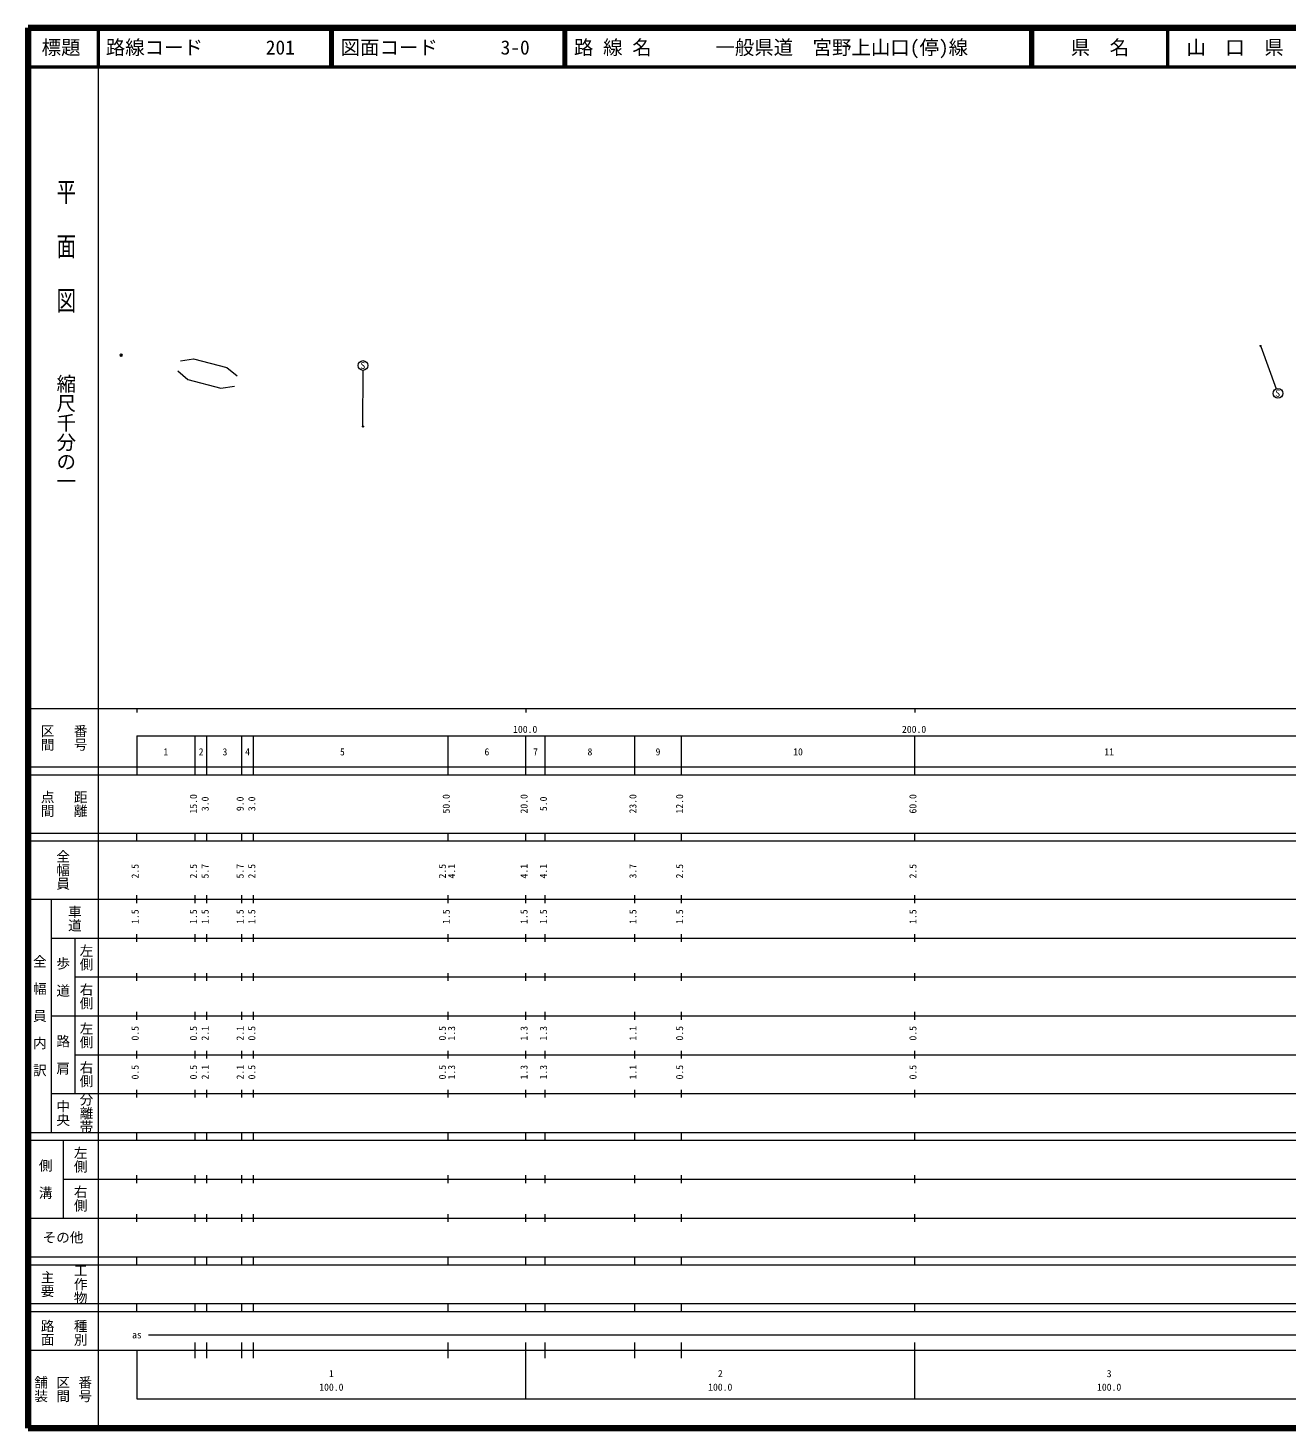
# Model space of a CAD drawing. Units: millimetres on the paper, with parts at other scales. Extents: x 40 to 680, y 20 to 380.
# Drawn here: x 40 to 363.7, y 20 to 380 of the extents above; entities that cross this region are included whole.
import ezdxf
from ezdxf.enums import TextEntityAlignment as Align

# ---------------------------------------------------------------- set-up
doc = ezdxf.new("R2010")
doc.units = ezdxf.units.MM
doc.header["$PDMODE"] = 32
doc.header["$PDSIZE"] = 0.5
for name, color, linetype, lineweight in [('M-BGD', 7, 'Continuous', 13), ('M-STR-STRC', 7, 'Continuous', 13), ('M-TTL', 2, 'Continuous', 140), ('M-TTL-BAND', 7, 'Continuous', 13), ('M-TTL-LINE', 7, 'Continuous', 50)]:
    doc.layers.add(name, color=color, linetype=linetype, lineweight=lineweight)
doc.layers.add('M-OTRS', color=6, linetype='Continuous')
doc.layers.add('M-TTL-TXT', color=7, linetype='Continuous')
doc.styles.add('@ＭＳ ゴシック', font='')
doc.styles.add('ＭＳ ゴシック', font='')
doc.styles.get('@ＭＳ ゴシック').set_extended_font_data('@MS Gothic')
doc.styles.get('ＭＳ ゴシック').set_extended_font_data('MS Gothic')

msp = doc.modelspace()

# ---------------------------------------------------------------- linework, layer by layer
at = {"layer": 'M-BGD'}
for points in [[(78.486, 291.811), (81.085, 289.643), (89.6, 287.414), (93.073, 287.938)], [(79.215, 294.416), (82.584, 294.936), (91.099, 292.707), (93.791, 290.544)]]:
    msp.add_lwpolyline(points, dxfattribs=at)
at = {"layer": 'M-OTRS'}
msp.add_point((63.962, 295.853), dxfattribs=at)
at = {"layer": 'M-STR-STRC'}
for p, q in [((356.962, 298.299), (356.895, 298.217)), ((356.972, 298.126), (360.974, 287.215)), ((126.134, 277.675), (126.143, 291.96)), ((126.094, 277.494), (126.164, 277.575))]:
    msp.add_line(p, q, dxfattribs=at)
for centre, radius in [((356.924, 298.258), 0.14), ((356.924, 298.258), 0.11), ((356.924, 298.258), 0.0802), ((356.924, 298.258), 0.0501), ((356.924, 298.258), 0.02), ((126.134, 293.21), 1.25), ((361.409, 286.043), 1.25), ((126.134, 277.535), 0.14), ((126.134, 277.535), 0.11), ((126.134, 277.535), 0.0802), ((126.134, 277.535), 0.0501), ((126.134, 277.535), 0.02)]:
    msp.add_circle(centre, radius, dxfattribs=at)
at = {"layer": 'M-TTL'}
for p, q in [((40, 380), (40, 20)), ((680, 380), (40, 380)), ((40, 20), (680, 20))]:
    msp.add_line(p, q, dxfattribs=at)
at = {"layer": 'M-TTL-BAND'}
for p, q in [((58, 370), (58, 20)), ((40, 205), (579, 205)), ((68, 205), (68, 204)), ((168, 205), (168, 204)), ((268, 205), (268, 204)), ((68, 198), (579, 198)), ((68, 198), (68, 188)), ((83, 188), (83, 198)), ((86, 188), (86, 198)), ((95, 188), (95, 198)), ((98, 188), (98, 198)), ((148, 188), (148, 198)), ((168, 188), (168, 198)), ((173, 188), (173, 198)), ((196, 188), (196, 198)), ((208, 188), (208, 198)), ((268, 188), (268, 198)), ((40, 190), (579, 190)), ((40, 188), (579, 188)), ((40, 173), (579, 173)), ((68, 171), (68, 173)), ((83, 171), (83, 173)), ((86, 171), (86, 173)), ((95, 171), (95, 173)), ((98, 171), (98, 173)), ((148, 171), (148, 173)), ((168, 171), (168, 173)), ((173, 171), (173, 173)), ((196, 171), (196, 173)), ((208, 171), (208, 173)), ((268, 171), (268, 173)), ((40, 171), (579, 171)), ((40, 156), (579, 156)), ((46, 96), (46, 156)), ((68, 155), (68, 157)), ((83, 155), (83, 157)), ((86, 155), (86, 157)), ((95, 155), (95, 157)), ((98, 155), (98, 157)), ((148, 155), (148, 157)), ((168, 155), (168, 157)), ((173, 155), (173, 157)), ((196, 155), (196, 157)), ((208, 155), (208, 157)), ((268, 155), (268, 157)), ((46, 146), (579, 146)), ((52, 146), (52, 106)), ((68, 145), (68, 147)), ((83, 145), (83, 147)), ((86, 145), (86, 147)), ((95, 145), (95, 147)), ((98, 145), (98, 147)), ((148, 145), (148, 147)), ((168, 145), (168, 147)), ((173, 145), (173, 147)), ((196, 145), (196, 147)), ((208, 145), (208, 147)), ((268, 145), (268, 147)), ((68, 135), (68, 137)), ((83, 135), (83, 137)), ((86, 135), (86, 137)), ((95, 135), (95, 137)), ((98, 135), (98, 137)), ((148, 135), (148, 137)), ((168, 135), (168, 137)), ((173, 135), (173, 137)), ((196, 135), (196, 137)), ((208, 135), (208, 137)), ((268, 135), (268, 137)), ((52, 136), (579, 136)), ((46, 126), (579, 126)), ((68, 125), (68, 127)), ((83, 125), (83, 127)), ((86, 125), (86, 127)), ((95, 125), (95, 127)), ((98, 125), (98, 127)), ((148, 125), (148, 127)), ((168, 125), (168, 127)), ((173, 125), (173, 127)), ((196, 125), (196, 127)), ((208, 125), (208, 127)), ((268, 125), (268, 127)), ((52, 116), (579, 116)), ((68, 115), (68, 117)), ((83, 115), (83, 117)), ((86, 115), (86, 117)), ((95, 115), (95, 117)), ((98, 115), (98, 117)), ((148, 115), (148, 117)), ((168, 115), (168, 117)), ((173, 115), (173, 117)), ((196, 115), (196, 117)), ((208, 115), (208, 117)), ((268, 115), (268, 117)), ((46, 106), (579, 106)), ((68, 105), (68, 107)), ((83, 105), (83, 107)), ((86, 105), (86, 107)), ((95, 105), (95, 107)), ((98, 105), (98, 107)), ((148, 105), (148, 107)), ((168, 105), (168, 107)), ((173, 105), (173, 107)), ((196, 105), (196, 107)), ((208, 105), (208, 107)), ((268, 105), (268, 107)), ((40, 96), (579, 96)), ((40, 94), (579, 94)), ((49, 94), (49, 74)), ((68, 94), (68, 96)), ((83, 94), (83, 96)), ((86, 94), (86, 96)), ((95, 94), (95, 96)), ((98, 94), (98, 96)), ((148, 94), (148, 96)), ((168, 94), (168, 96)), ((173, 94), (173, 96)), ((196, 94), (196, 96)), ((208, 94), (208, 96)), ((268, 94), (268, 96)), ((49, 84), (579, 84)), ((68, 83), (68, 85)), ((83, 83), (83, 85)), ((86, 83), (86, 85)), ((95, 83), (95, 85)), ((98, 83), (98, 85)), ((148, 83), (148, 85)), ((168, 83), (168, 85)), ((173, 83), (173, 85)), ((196, 83), (196, 85)), ((208, 83), (208, 85)), ((268, 83), (268, 85)), ((40, 74), (579, 74)), ((68, 73), (68, 75)), ((83, 73), (83, 75)), ((86, 73), (86, 75)), ((95, 73), (95, 75)), ((98, 73), (98, 75)), ((148, 73), (148, 75)), ((168, 73), (168, 75)), ((173, 73), (173, 75)), ((196, 73), (196, 75)), ((208, 73), (208, 75)), ((268, 73), (268, 75)), ((40, 64), (579, 64)), ((40, 62), (579, 62)), ((68, 62), (68, 64)), ((83, 62), (83, 64)), ((86, 62), (86, 64)), ((95, 62), (95, 64)), ((98, 62), (98, 64)), ((148, 62), (148, 64)), ((168, 62), (168, 64)), ((173, 62), (173, 64)), ((196, 62), (196, 64)), ((208, 62), (208, 64)), ((268, 62), (268, 64)), ((40, 52), (579, 52)), ((68, 50), (68, 52)), ((83, 50), (83, 52)), ((86, 50), (86, 52)), ((95, 50), (95, 52)), ((98, 50), (98, 52)), ((148, 50), (148, 52)), ((168, 50), (168, 52)), ((173, 50), (173, 52)), ((196, 50), (196, 52)), ((208, 50), (208, 52)), ((268, 50), (268, 52)), ((40, 50), (579, 50)), ((71, 44), (565, 44)), ((40, 40), (579, 40)), ((68, 40), (68, 27.5)), ((83, 38), (83, 42)), ((86, 38), (86, 42)), ((95, 38), (95, 42)), ((98, 38), (98, 42)), ((148, 38), (148, 42)), ((168, 27.5), (168, 42)), ((173, 38), (173, 42)), ((196, 38), (196, 42)), ((208, 38), (208, 42)), ((268, 27.5), (268, 42)), ((68, 27.5), (579, 27.5))]:
    msp.add_line(p, q, dxfattribs=at)
at = {"layer": 'M-TTL-LINE'}
for p, q in [((58, 380), (58, 370)), ((117.75, 380), (117.75, 370)), ((118.25, 380), (118.25, 370)), ((177.75, 380), (177.75, 370)), ((178.25, 380), (178.25, 370)), ((297.75, 380), (297.75, 370)), ((298.25, 380), (298.25, 370)), ((333, 380), (333, 370)), ((40, 370), (680, 370))]:
    msp.add_line(p, q, dxfattribs=at)

# ---------------------------------------------------------------- texts
at = {"layer": 'M-STR-STRC', "style": 'ＭＳ ゴシック'}
for p in [(126.105, 293.238), (361.363, 286.086)]:
    msp.add_text('S', height=1.833, rotation=0.018, dxfattribs=at).set_placement(p, align=Align.MIDDLE_CENTER)
at = {"layer": 'M-TTL-BAND', "style": '@ＭＳ ゴシック', "width": 1.4}
msp.add_text('平  面  図', height=3.666, rotation=270, dxfattribs=at).set_placement((49.777, 306.475), align=Align.MIDDLE_RIGHT)
at = {"layer": 'M-TTL-BAND', "style": '@ＭＳ ゴシック'}
msp.add_text('縮尺千分の一', height=3.666, rotation=270, dxfattribs=at).set_placement((49.777, 261.03), align=Align.MIDDLE_RIGHT)
for s, p in [('区間', (45, 197.5)), ('番号', (53.5, 197.5)), ('点間', (45, 180.5)), ('距離', (53.5, 180.5)), ('全幅員', (49, 163.5)), ('車道', (52, 151)), ('左側', (55, 141)), ('全\u3000幅\u3000員\u3000内\u3000訳', (43, 126)), ('歩\u3000道', (49, 136)), ('右側', (55, 131)), ('左側', (55, 121)), ('路\u3000肩', (49, 116)), ('右側', (55, 111)), ('分離帯', (55, 101)), ('中央', (49, 101)), ('左側', (53.5, 89)), ('側\u3000溝', (44.5, 84)), ('右側', (53.5, 79)), ('工作物', (53.5, 57)), ('主要', (45, 57)), ('路面', (45, 44.5)), ('種別', (53.5, 44.5)), ('舗装', (43.333, 30)), ('区間', (49, 30)), ('番号', (54.667, 30))]:
    msp.add_text(s, height=2.566, rotation=270, dxfattribs=at).set_placement(p, align=Align.MIDDLE_CENTER)
at = {"layer": 'M-TTL-BAND', "style": 'ＭＳ ゴシック'}
for s, p in [('100.0', (167.844, 198.195)), ('200.0', (267.844, 198.195)), ('1', (75.442, 192.405)), ('2', (84.514, 192.405)), ('3', (90.639, 192.405)), ('4', (96.458, 192.405)), ('5', (120.834, 192.405)), ('6', (158, 192.405)), ('7', (170.5, 192.405)), ('8', (184.5, 192.405)), ('9', (202, 192.405)), ('10', (238, 192.405)), ('11', (318, 192.405)), ('as', (68, 42.5)), ('1', (118, 32.523)), ('2', (218, 32.523)), ('3', (318, 32.523)), ('100.0', (118, 29.033)), ('100.0', (218, 29.033)), ('100.0', (318, 29.033))]:
    msp.add_text(s, height=1.833, dxfattribs=at).set_placement(p, align=Align.BOTTOM_CENTER)
for s, p in [('15.0', (84, 180.5)), ('3.0', (87, 180.5)), ('9.0', (96, 180.5)), ('3.0', (99, 180.5)), ('50.0', (149, 180.5)), ('20.0', (169, 180.5)), ('5.0', (174, 180.5)), ('23.0', (197, 180.5)), ('12.0', (209, 180.5)), ('60.0', (269, 180.5)), ('2.5', (69, 163.174)), ('2.5', (84, 163.174)), ('5.7', (87, 163.174)), ('5.7', (96, 163.174)), ('2.5', (99, 163.174)), ('2.5', (148, 163.174)), ('4.1', (150.37, 163.174)), ('4.1', (169, 163.174)), ('4.1', (174, 163.174)), ('3.7', (197, 163.174)), ('2.5', (209, 163.174)), ('2.5', (269, 163.174)), ('1.5', (69, 151.5)), ('1.5', (84, 151.5)), ('1.5', (87, 151.5)), ('1.5', (96, 151.5)), ('1.5', (99, 151.5)), ('1.5', (149, 151.5)), ('1.5', (169, 151.5)), ('1.5', (174, 151.5)), ('1.5', (197, 151.5)), ('1.5', (209, 151.5)), ('1.5', (269, 151.5)), ('0.5', (69, 121.5)), ('0.5', (84, 121.5)), ('2.1', (87, 121.5)), ('2.1', (96, 121.5)), ('0.5', (99, 121.5)), ('0.5', (148, 121.5)), ('1.3', (150.37, 121.5)), ('1.3', (169, 121.5)), ('1.3', (174, 121.5)), ('1.1', (197, 121.5)), ('0.5', (209, 121.5)), ('0.5', (269, 121.5)), ('0.5', (69, 111.5)), ('0.5', (84, 111.5)), ('2.1', (87, 111.5)), ('2.1', (96, 111.5)), ('0.5', (99, 111.5)), ('0.5', (148, 111.5)), ('1.3', (150.37, 111.5)), ('1.3', (169, 111.5)), ('1.3', (174, 111.5)), ('1.1', (197, 111.5)), ('0.5', (209, 111.5)), ('0.5', (269, 111.5))]:
    msp.add_text(s, height=1.833, rotation=90, dxfattribs=at).set_placement(p, align=Align.BOTTOM_CENTER)
msp.add_text('その他', height=2.566, dxfattribs=at).set_placement((49, 69), align=Align.MIDDLE_CENTER)
at = {"layer": 'M-TTL-TXT', "style": 'ＭＳ ゴシック'}
for s, p in [('標題', (48.5, 375)), ('県\u3000名', (315.625, 375)), ('山\u3000口\u3000県', (350.375, 375))]:
    msp.add_text(s, height=3.666, dxfattribs=at).set_placement(p, align=Align.MIDDLE_CENTER)
for s, p in [('路線コード', (60, 375)), ('201', (101.142, 375)), ('図面コード', (120.38, 375)), ('3-0', (161.521, 375)), ('路 線 名', (180.38, 375)), ('一般県道\u3000宮野上山口(停)線', (216.734, 375))]:
    msp.add_text(s, height=3.666, dxfattribs=at).set_placement(p, align=Align.MIDDLE_LEFT)

doc.saveas('drawing.dxf')
